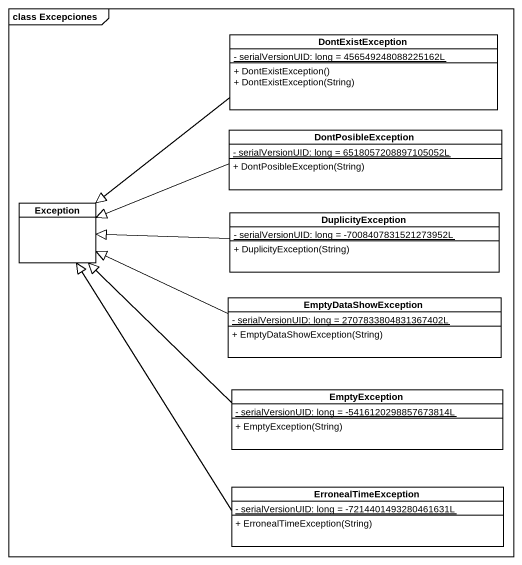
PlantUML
@startuml
mainframe class Excepciones
hide circle
hide empty members
skinparam classAttributeIconSize 0
class DontExistException {
  {static} - serialVersionUID: long = 456549248088225162L
  + DontExistException()
  + DontExistException(String)
}
class DontPosibleException {
  {static} - serialVersionUID: long = 6518057208897105052L
  + DontPosibleException(String)
}
class "Exception" as Exception_
class DuplicityException {
  {static} - serialVersionUID: long = -7008407831521273952L
  + DuplicityException(String)
}
class EmptyDataShowException {
  {static} - serialVersionUID: long = 2707833804831367402L
  + EmptyDataShowException(String)
}
class EmptyException {
  {static} - serialVersionUID: long = -5416120298857673814L
  + EmptyException(String)
}
class ErronealTimeException {
  {static} - serialVersionUID: long = -7214401493280461631L
  + ErronealTimeException(String)
}
DontExistException -left-|> Exception_
DontPosibleException -left-|> Exception_
DuplicityException -left-|> Exception_
EmptyDataShowException -left-|> Exception_
EmptyException -up-|> Exception_
ErronealTimeException -up-|> Exception_
@enduml
